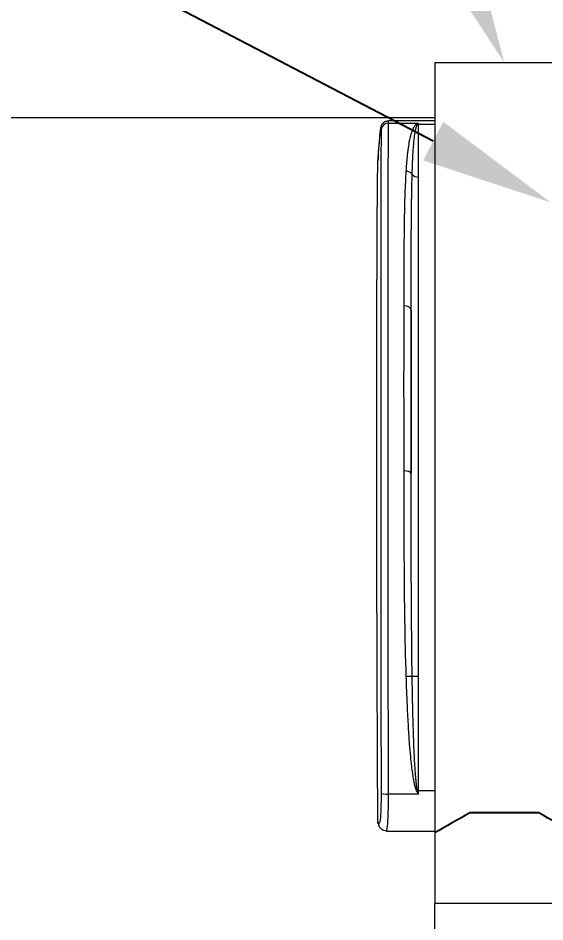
# Model space of a CAD drawing. Extents: x 0 to 216, y -4 to 280.
# Drawn here: x 52.08 to 61.54, y 140.78 to 157.03 of the extents above; entities that cross this region are included whole.
import ezdxf
from ezdxf import colors
from ezdxf.entities.mleader import LeaderData, LeaderLine
from ezdxf.math import Vec2, Vec3

# ---------------------------------------------------------------- set-up
doc = ezdxf.new("R2010")
doc.units = 0
doc.header["$LTSCALE"] = 10
doc.header["$MEASUREMENT"] = 0
for name, color, linetype, lineweight in [('CADdetails-1-ANNO', 41, 'CONTINUOUS', 5), ('CADdetails-3-FINE', 11, 'CONTINUOUS', 5), ('CADdetails-5-MEDIUM', 4, 'CONTINUOUS', 18)]:
    doc.layers.add(name, color=color, linetype=linetype, lineweight=lineweight)
doc.styles.add('CADdetails-DIMENSIONS', font='ARIALN.TTF', dxfattribs={"height": 2.38})

msp = doc.modelspace()

# ---------------------------------------------------------------- linework, layer by layer
at = {"layer": 'CADdetails-3-FINE'}
for p, q in [((59.559, 156.23), (59.559, 142.396)), ((59.559, 156.23), (62.059, 156.23)), ((59.559, 155.181), (58.728, 155.181)), ((58.73, 155.14), (59.268, 155.14)), ((59.268, 155.119), (59.559, 155.119)), ((59.559, 143.138), (59.268, 143.138)), ((59.268, 143.078), (58.73, 143.078)), ((61.436, 142.751), (60.183, 142.751)), ((60.183, 142.739), (60.183, 142.751)), ((61.436, 142.739), (60.183, 142.739)), ((61.436, 142.751), (61.436, 142.739)), ((58.691, 142.417), (59.559, 142.417)), ((59.559, 142.396), (59.559, 142.384)), ((59.559, 142.384), (59.559, 141.115)), ((62.059, 141.115), (59.559, 141.115)), ((59.559, 138.548), (59.559, 141.115))]:
    msp.add_line(p, q, dxfattribs=at)
for centre, major_axis, ratio, start_param, end_param in [((58.73, 155.013), (-0.133, 0.001), 0.951046, 4.720147, 6.218282), ((59.237, 154.997), (-0.063, 0.118), 0.817426, 5.573091, 5.707059), ((59.268, 155.243), (-0.133, 0), 0.925769, 1.45415, 1.569396), ((216.273, 144.098), (-158.049, -5.888), 0.952728, 6.174555, 6.175268), ((58.68, 154.56), (-0.133, 0.01), 0.302298, 0, 0.020661), ((59.042, 154.161), (0.133, -0.008), 0.867629, 0.613344, 1.626147), ((59.269, 154.28), (-0.133, 0), 0.841483, 0.558269, 1.570268), ((59.003, 151.774), (0.133, 0), 0.635812, 0.053603, 1.571447), ((59.003, 148.843), (0.133, 0), 0.35053, 0.052656, 1.570501), ((59.042, 145.199), (-0.133, -0.004), 0.004092, 1.570667, 2.583469), ((59.269, 145.206), (0.133, 0), 0.047157, 3.700406, 4.712405), ((59.237, 143.156), (-0.114, -0.069), 0.174743, 1.465727, 1.599695), ((59.268, 143.12), (0.133, 0), 0.13545, 1.570875, 1.68612), ((58.73, 143.105), (-0.133, 0), 0.207886, 0.072126, 1.570261), ((60.183, 144.514), (-20.285, -11.645), 0.065396, 1.502562, 1.533274), ((60.183, 144.514), (20.424, 11.724), 0.065396, 4.644363, 4.674866), ((61.436, 144.514), (20.285, -11.645), 0.065396, 4.749912, 4.780623), ((61.436, 144.514), (-20.424, 11.724), 0.065396, 1.608319, 1.638822), ((206.439, 127.672), (-148.253, 18.006), 0.207197, 0.099211, 0.099946), ((58.68, 142.567), (-0.126, -0.043), 0.974226, 5.963751, 6.283185)]:
    msp.add_ellipse(centre, major_axis=major_axis, ratio=ratio, start_param=start_param, end_param=end_param, dxfattribs=at)
for points, knots in [([(58.547, 154.57), (58.551, 154.626), (58.556, 154.681), (58.564, 154.781), (58.568, 154.827), (58.576, 154.909), (58.579, 154.945), (58.586, 155.004), (58.588, 155.026), (58.592, 155.053), (58.593, 155.061), (58.596, 155.076), (58.597, 155.081), (58.604, 155.097), (58.606, 155.103), (58.615, 155.12), (58.62, 155.129), (58.637, 155.146), (58.643, 155.151), (58.662, 155.164), (58.678, 155.173), (58.708, 155.18), (58.718, 155.181), (58.728, 155.181)], [0, 0, 0, 0, 0.1349302, 0.1349302, 0.2698604, 0.2698604, 0.4047906, 0.4047906, 0.5397208, 0.5397208, 0.6071859, 0.6071859, 0.6409185, 0.6409185, 0.6543179, 0.6543179, 0.6635728, 0.6635728, 0.6670432, 0.6670432, 0.6723544, 0.6723544, 0.674651, 0.674651, 0.674651, 0.674651]), ([(58.73, 143.078), (58.729, 143.464), (58.728, 143.856), (58.725, 145.53), (58.724, 146.833), (58.723, 148.735), (58.722, 149.38), (58.722, 150.849), (58.722, 151.643), (58.723, 153.135), (58.724, 153.807), (58.727, 154.661), (58.728, 154.932), (58.73, 155.14)], [-11.477851, -11.477851, -11.477851, -11.477851, -10.585797, -10.585797, -7.681947, -7.681947, -6.126428, -6.126428, -3.955682, -3.955682, -1.521416, -1.521416, 0, 0, 0, 0]), ([(58.73, 155.14), (58.73, 155.152), (58.73, 155.162), (58.729, 155.177), (58.728, 155.181), (58.728, 155.181)], [-0.8422458, -0.8422458, -0.8422458, -0.8422458, -0.7668377, -0.7668377, -0.674651, -0.674651, -0.674651, -0.674651]), ([(59.268, 155.14), (59.263, 155.137), (59.257, 155.135), (59.247, 155.129), (59.242, 155.127), (59.237, 155.124)], [-0.00021136, -0.00021136, -0.00021136, -0.00021136, 0.02267578, 0.02267578, 0.04556292, 0.04556292, 0.04556292, 0.04556292]), ([(59.252, 155.12), (59.255, 155.123), (59.257, 155.127), (59.263, 155.134), (59.265, 155.137), (59.268, 155.14)], [-0.04556292, -0.04556292, -0.04556292, -0.04556292, -0.02267578, -0.02267578, 0.00021136, 0.00021136, 0.00021136, 0.00021136]), ([(58.547, 154.569), (58.55, 154.613), (58.554, 154.656), (58.563, 154.761), (58.568, 154.82), (58.578, 154.936), (58.584, 154.987), (58.593, 155.057), (58.595, 155.067), (58.597, 155.041), (58.597, 155.033), (58.597, 155.023)], [0, 0, 0, 0, 0.1060554, 0.1060554, 0.2757441, 0.2757441, 0.4963393, 0.4963393, 0.7668377, 0.7668377, 0.8422458, 0.8422458, 0.8422458, 0.8422458]), ([(58.597, 155.023), (58.595, 154.816), (58.594, 154.548), (58.591, 153.704), (58.59, 153.039), (58.589, 151.566), (58.589, 150.781), (58.589, 149.33), (58.589, 148.693), (58.59, 146.814), (58.592, 145.526), (58.595, 143.872), (58.596, 143.485), (58.597, 143.103)], [0, 0, 0, 0, 1.521416, 1.521416, 3.955682, 3.955682, 6.126428, 6.126428, 7.681947, 7.681947, 10.585797, 10.585797, 11.477851, 11.477851, 11.477851, 11.477851]), ([(59.237, 155.124), (59.231, 155.121), (59.227, 155.118), (59.216, 155.109), (59.211, 155.104), (59.2, 155.091), (59.194, 155.084), (59.183, 155.066), (59.177, 155.056), (59.167, 155.036), (59.162, 155.026), (59.152, 155), (59.146, 154.984), (59.134, 154.948), (59.128, 154.927), (59.115, 154.878), (59.109, 154.849), (59.095, 154.78), (59.089, 154.739), (59.075, 154.642), (59.068, 154.585), (59.054, 154.447), (59.048, 154.364), (59.042, 154.276)], [0, 0, 0, 0, 0.025303, 0.025303, 0.065787, 0.065787, 0.118416, 0.118416, 0.186834, 0.186834, 0.257212, 0.257212, 0.357987, 0.357987, 0.488994, 0.488994, 0.659302, 0.659302, 0.888733, 0.888733, 1.182979, 1.182979, 1.580145, 1.580145, 1.580145, 1.580145]), ([(59.155, 154.22), (59.158, 154.311), (59.161, 154.398), (59.168, 154.543), (59.171, 154.602), (59.178, 154.705), (59.182, 154.748), (59.188, 154.822), (59.192, 154.853), (59.198, 154.906), (59.201, 154.928), (59.207, 154.968), (59.21, 154.984), (59.215, 155.013), (59.217, 155.024), (59.223, 155.046), (59.225, 155.057), (59.231, 155.076), (59.234, 155.084), (59.239, 155.098), (59.242, 155.104), (59.247, 155.113), (59.249, 155.117), (59.252, 155.12)], [-1.580145, -1.580145, -1.580145, -1.580145, -1.182979, -1.182979, -0.888733, -0.888733, -0.659302, -0.659302, -0.488994, -0.488994, -0.357987, -0.357987, -0.257212, -0.257212, -0.186834, -0.186834, -0.118416, -0.118416, -0.065787, -0.065787, -0.025303, -0.025303, 0, 0, 0, 0]), ([(59.269, 154.168), (59.268, 154.358), (59.268, 154.535), (59.268, 154.851), (59.268, 154.992), (59.268, 155.119)], [-1.632846, -1.632846, -1.632846, -1.632846, -0.816423, -0.816423, -0.039543, -0.039543, -0.039543, -0.039543]), ([(58.539, 142.589), (58.533, 143.489), (58.529, 144.402), (58.522, 146.529), (58.52, 147.72), (58.519, 150.029), (58.52, 151.116), (58.524, 152.67), (58.526, 153.218), (58.532, 153.98), (58.535, 154.243), (58.539, 154.462)], [0.259032, 0.259032, 0.259032, 0.259032, 2.340636, 2.340636, 5.144742, 5.144742, 8.156279, 8.156279, 10.192086, 10.192086, 11.551042, 11.551042, 11.551042, 11.551042]), ([(59.042, 154.276), (59.035, 154.152), (59.029, 154.019), (59.012, 153.534), (59.008, 153.143), (59.004, 152.443), (59.003, 152.158), (59.003, 151.859)], [-2.836365, -2.836365, -2.836365, -2.836365, -2.269784, -2.269784, -0.872994, -0.872994, 0, 0, 0, 0]), ([(59.136, 151.779), (59.136, 152.076), (59.137, 152.36), (59.138, 153.062), (59.141, 153.458), (59.149, 153.955), (59.152, 154.091), (59.155, 154.22)], [0, 0, 0, 0, 0.872994, 0.872994, 2.269784, 2.269784, 2.836365, 2.836365, 2.836365, 2.836365]), ([(59.269, 145.2), (59.269, 145.944), (59.269, 146.684), (59.269, 148.564), (59.269, 149.673), (59.269, 151.604), (59.269, 152.441), (59.269, 153.527), (59.269, 153.865), (59.269, 154.168)], [0, 0, 0, 0, 1.72311, 1.72311, 4.480087, 4.480087, 6.998972, 6.998972, 8.293909, 8.293909, 8.293909, 8.293909]), ([(59.003, 151.859), (59.003, 151.417), (59.002, 150.944), (59.002, 150.448), (59.002, 149.95), (59.003, 149.428), (59.003, 148.89)], [2.833099, 2.833099, 2.833099, 2.833099, 4.126605, 4.126605, 4.126605, 5.423972, 5.423972, 5.423972, 5.423972]), ([(59.136, 148.846), (59.136, 149.377), (59.135, 149.893), (59.135, 150.385), (59.135, 150.875), (59.136, 151.342), (59.136, 151.779)], [-5.423972, -5.423972, -5.423972, -5.423972, -4.126605, -4.126605, -4.126605, -2.833099, -2.833099, -2.833099, -2.833099]), ([(59.136, 151.779), (59.136, 151.449), (59.136, 151.106), (59.136, 150.147), (59.136, 149.508), (59.136, 148.846)], [-5.442849, -5.442849, -5.442849, -5.442849, -4.480087, -4.480087, -2.850924, -2.850924, -2.850924, -2.850924]), ([(59.003, 148.89), (59.003, 148.344), (59.004, 147.78), (59.013, 146.546), (59.021, 145.872), (59.042, 145.199)], [-2.83637, -2.83637, -2.83637, -2.83637, -1.520461, -1.520461, 0, 0, 0, 0]), ([(59.155, 145.203), (59.145, 145.871), (59.141, 146.537), (59.137, 147.753), (59.136, 148.308), (59.136, 148.846)], [0, 0, 0, 0, 1.520461, 1.520461, 2.83637, 2.83637, 2.83637, 2.83637]), ([(59.042, 145.199), (59.048, 145.023), (59.054, 144.847), (59.068, 144.541), (59.075, 144.411), (59.089, 144.181), (59.095, 144.08), (59.109, 143.905), (59.115, 143.83), (59.128, 143.699), (59.134, 143.642), (59.146, 143.541), (59.152, 143.497), (59.162, 143.423), (59.167, 143.393), (59.177, 143.333), (59.183, 143.304), (59.194, 143.253), (59.2, 143.23), (59.211, 143.192), (59.216, 143.175), (59.227, 143.148), (59.231, 143.138), (59.237, 143.129)], [-1.580145, -1.580145, -1.580145, -1.580145, -1.182979, -1.182979, -0.888733, -0.888733, -0.659302, -0.659302, -0.488994, -0.488994, -0.357987, -0.357987, -0.257212, -0.257212, -0.186834, -0.186834, -0.118416, -0.118416, -0.065787, -0.065787, -0.025303, -0.025303, 0, 0, 0, 0]), ([(59.252, 143.138), (59.249, 143.147), (59.247, 143.157), (59.242, 143.184), (59.239, 143.201), (59.234, 143.24), (59.231, 143.262), (59.225, 143.314), (59.223, 143.343), (59.217, 143.403), (59.215, 143.433), (59.21, 143.507), (59.207, 143.551), (59.201, 143.652), (59.198, 143.709), (59.192, 143.84), (59.188, 143.915), (59.182, 144.09), (59.178, 144.19), (59.171, 144.42), (59.168, 144.549), (59.161, 144.853), (59.158, 145.028), (59.155, 145.203)], [0, 0, 0, 0, 0.025303, 0.025303, 0.065787, 0.065787, 0.118416, 0.118416, 0.186834, 0.186834, 0.257212, 0.257212, 0.357987, 0.357987, 0.488994, 0.488994, 0.659302, 0.659302, 0.888733, 0.888733, 1.182979, 1.182979, 1.580145, 1.580145, 1.580145, 1.580145]), ([(59.268, 143.138), (59.268, 143.471), (59.268, 143.806), (59.268, 144.494), (59.268, 144.847), (59.269, 145.2)], [-1.593302, -1.593302, -1.593302, -1.593302, -0.816423, -0.816423, 0, 0, 0, 0]), ([(59.237, 143.129), (59.242, 143.12), (59.247, 143.112), (59.257, 143.095), (59.263, 143.086), (59.268, 143.078)], [0, 0, 0, 0, 0.02288714, 0.02288714, 0.04577428, 0.04577428, 0.04577428, 0.04577428]), ([(59.268, 143.078), (59.265, 143.088), (59.263, 143.098), (59.257, 143.118), (59.255, 143.128), (59.252, 143.138)], [-0.04577428, -0.04577428, -0.04577428, -0.04577428, -0.02288714, -0.02288714, 0, 0, 0, 0]), ([(58.597, 143.103), (58.597, 143.035), (58.596, 142.968), (58.593, 142.81), (58.589, 142.725), (58.578, 142.599), (58.57, 142.559), (58.557, 142.545), (58.552, 142.55), (58.547, 142.565)], [0, 0, 0, 0, 0.1596599, 0.1596599, 0.4151159, 0.4151159, 0.6849297, 0.6849297, 0.8422589, 0.8422589, 0.8422589, 0.8422589]), ([(58.691, 142.417), (58.692, 142.417), (58.694, 142.418), (58.703, 142.431), (58.711, 142.478), (58.722, 142.629), (58.726, 142.729), (58.729, 142.918), (58.73, 142.996), (58.73, 143.078)], [-0.7269298, -0.7269298, -0.7269298, -0.7269298, -0.6849297, -0.6849297, -0.4151159, -0.4151159, -0.1596599, -0.1596599, 0, 0, 0, 0]), ([(58.691, 142.417), (58.675, 142.417), (58.66, 142.42), (58.632, 142.43), (58.621, 142.436), (58.6, 142.451), (58.592, 142.46), (58.578, 142.476), (58.573, 142.484), (58.565, 142.497), (58.562, 142.503), (58.557, 142.514), (58.556, 142.519), (58.554, 142.524), (58.554, 142.524), (58.554, 142.524)], [0.7269298, 0.7269298, 0.7269298, 0.7269298, 0.7399937, 0.7399937, 0.7544678, 0.7544678, 0.7725147, 0.7725147, 0.7955805, 0.7955805, 0.8186463, 0.8186463, 0.8417121, 0.8417121, 0.8422589, 0.8422589, 0.8422589, 0.8422589])]:
    msp.add_open_spline(points, degree=3, knots=knots, dxfattribs=at)
for points in [[(59.268, 155.119), (59.268, 155.127), (59.268, 155.134), (59.268, 155.14)], [(58.539, 154.462), (58.542, 154.498), (58.544, 154.533), (58.547, 154.569)], [(58.539, 154.462), (58.539, 154.462), (58.539, 154.462), (58.539, 154.463)], [(59.268, 143.078), (59.268, 143.098), (59.268, 143.118), (59.268, 143.138)], [(58.547, 142.565), (58.544, 142.573), (58.542, 142.581), (58.539, 142.589)], [(58.546, 142.548), (58.541, 142.561), (58.539, 142.575), (58.539, 142.589)]]:
    msp.add_open_spline(points, degree=3, dxfattribs=at)
at = {"layer": 'CADdetails-5-MEDIUM'}
msp.add_line((27.476, 155.239), (59.559, 155.239), dxfattribs=at)

# ---------------------------------------------------------------- leaders
at = {"layer": 'CADdetails-1-ANNO'}
ml = msp.add_multileader_mtext('Standard', dxfattribs=at)
ml.set_content('', color=256, style='CADdetails-DIMENSIONS')
ml.set_leader_properties()
ml.build(insert=Vec2(0, 0))
ml.multileader.update_dxf_attribs({"dogleg_length": 2, "arrow_head_size": 2.38})
ctx = ml.context
ctx.base_point, ctx.char_height, ctx.arrow_head_size, ctx.landing_gap_size, ctx.plane_origin = Vec3(52.906, 162.77), 2.38, 2.38, 1.5, Vec3(60.809, 156.23)
ctx.text_align_type = 2
notes = []
notes.append((ctx, [(0, (1, 1, 0), (57.906, 162.77), (-1, 0), 2, [(0, [(60.809, 156.23)], 0, [])])]))
ctx.mtext.insert, ctx.mtext.alignment, ctx.mtext.flow_direction = Vec3(54.406, 163.96), 3, 5
ml = msp.add_multileader_mtext('Standard', dxfattribs=at)
ml.set_content('', color=256, style='CADdetails-DIMENSIONS')
ml.set_leader_properties()
ml.build(insert=Vec2(0, 0))
ml.multileader.update_dxf_attribs({"dogleg_length": 2, "arrow_head_size": 2.38})
ctx = ml.context
ctx.base_point, ctx.char_height, ctx.arrow_head_size, ctx.landing_gap_size, ctx.plane_origin = Vec3(44.473, 160.068), 2.38, 2.38, 1.5, Vec3(61.643, 153.715)
ctx.text_align_type = 2
notes.append((ctx, [(0, (1, 1, 0), (49.473, 160.068), (-1, 0), 2, [(0, [(61.643, 153.715)], 0, [])])]))
ctx.mtext.insert, ctx.mtext.alignment, ctx.mtext.flow_direction = Vec3(45.973, 161.258), 3, 5
for ctx, leaders in notes:
    for number, flags, end, landing, length, lines in leaders:
        leader = LeaderData()
        leader.index, (leader.has_last_leader_line, leader.has_dogleg_vector, leader.attachment_direction) = number, flags
        leader.last_leader_point, leader.dogleg_vector, leader.dogleg_length = Vec3(end), Vec3(landing), length
        for number, points, colour, breaks in lines:
            line = LeaderLine()
            line.index, line.vertices, line.color, line.breaks = number, Vec3.list(points), colors.encode_raw_color(colour), breaks
            leader.lines.append(line)
        ctx.leaders.append(leader)

doc.saveas('drawing.dxf')
